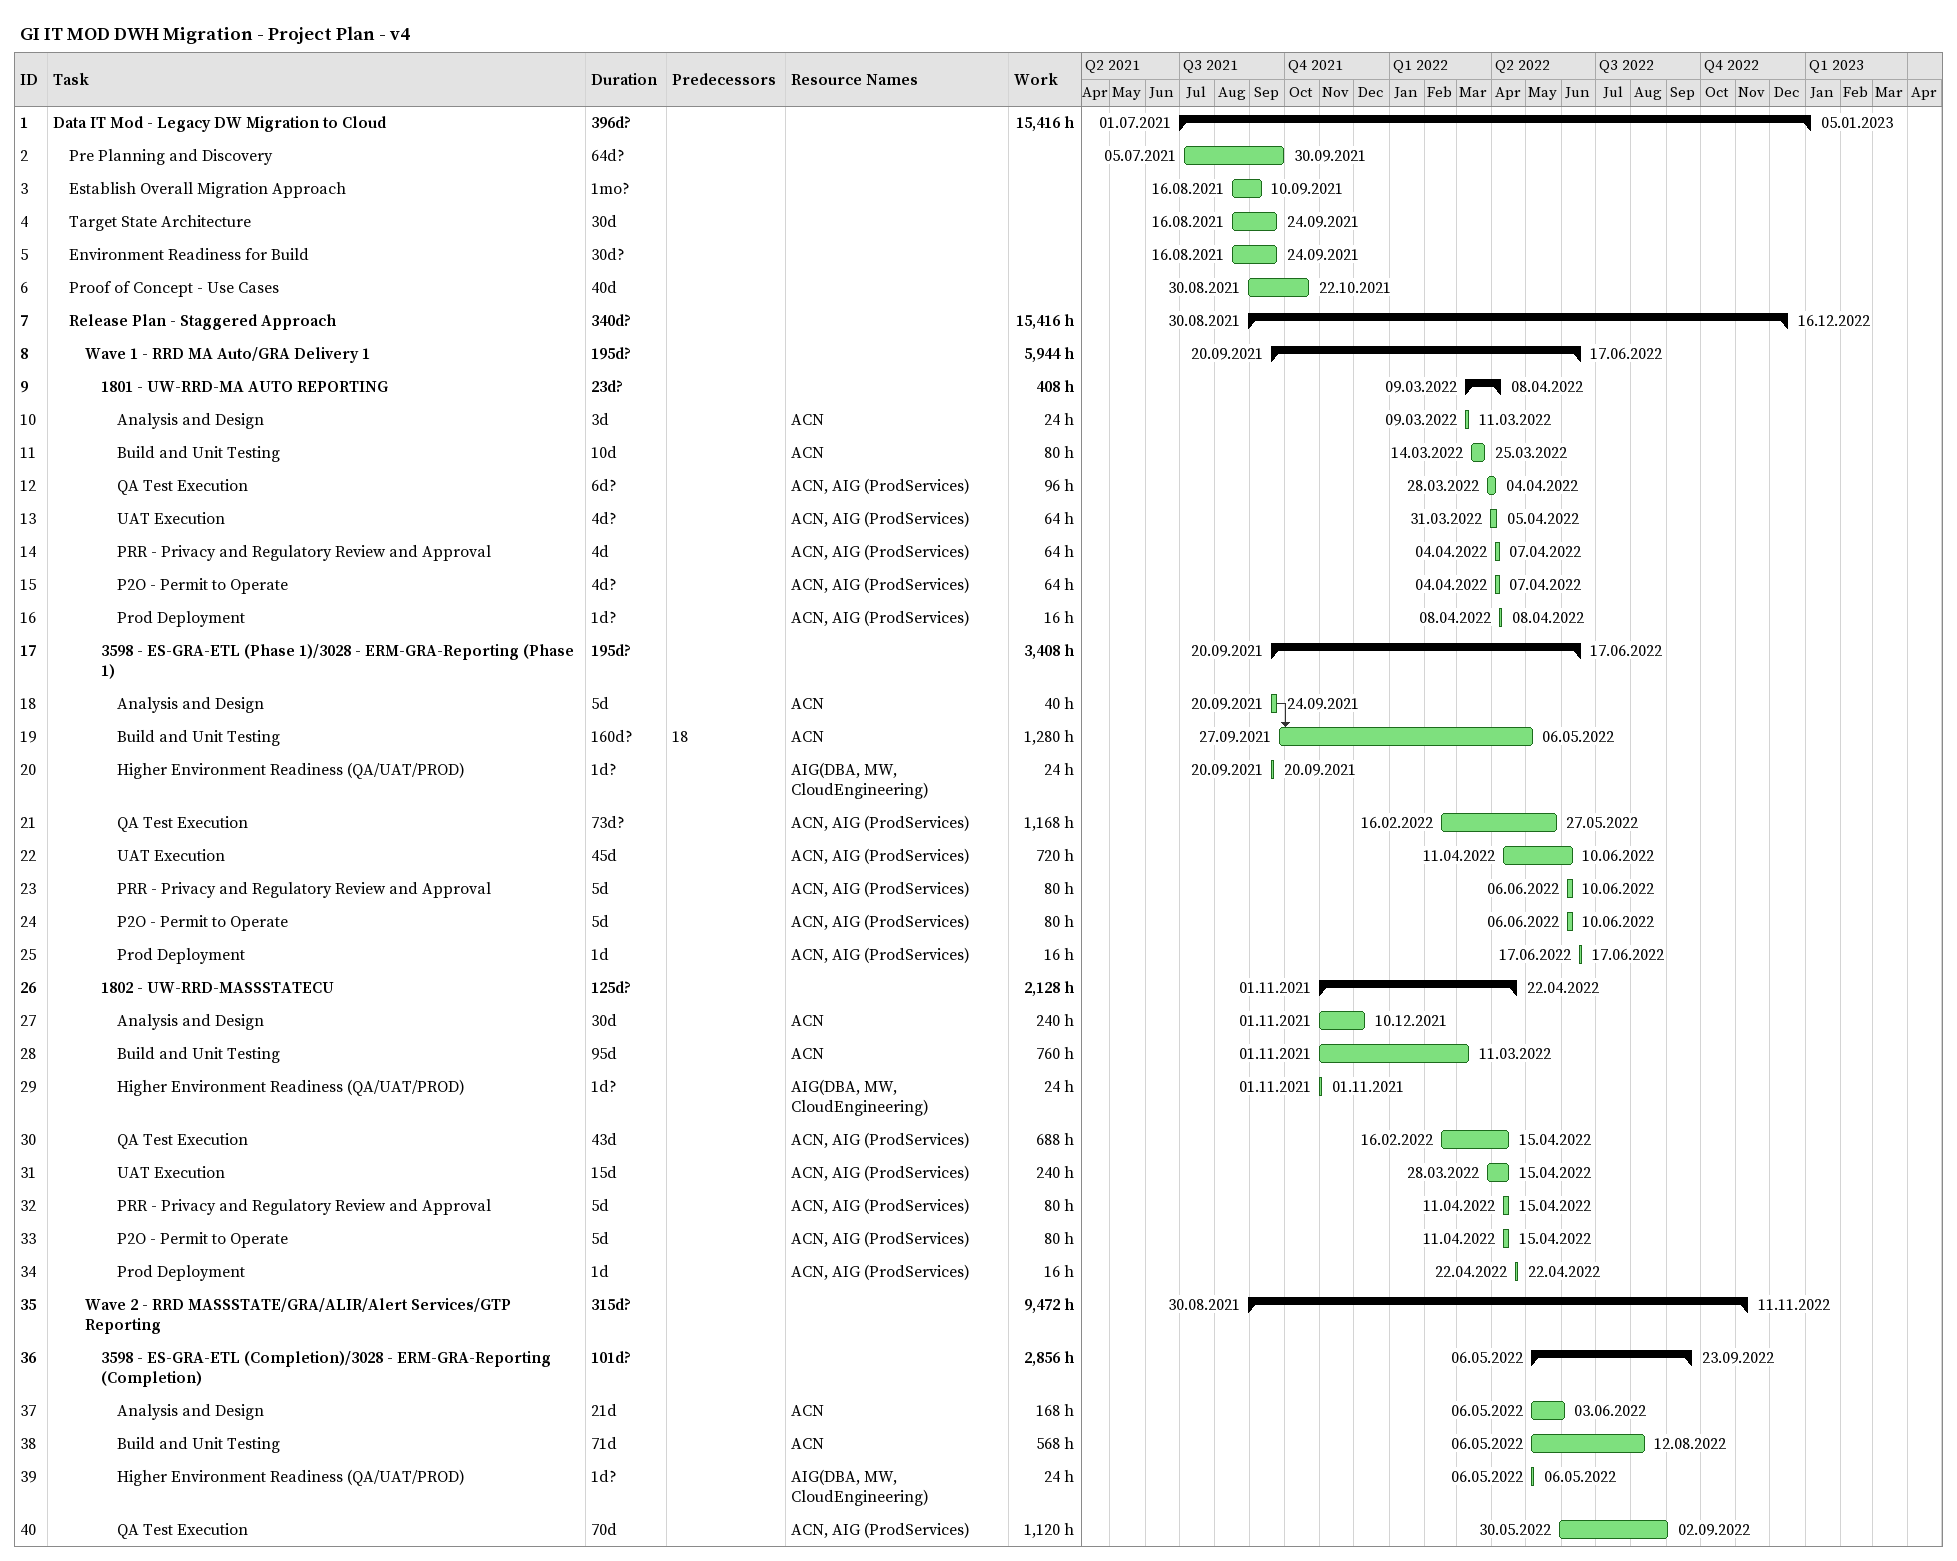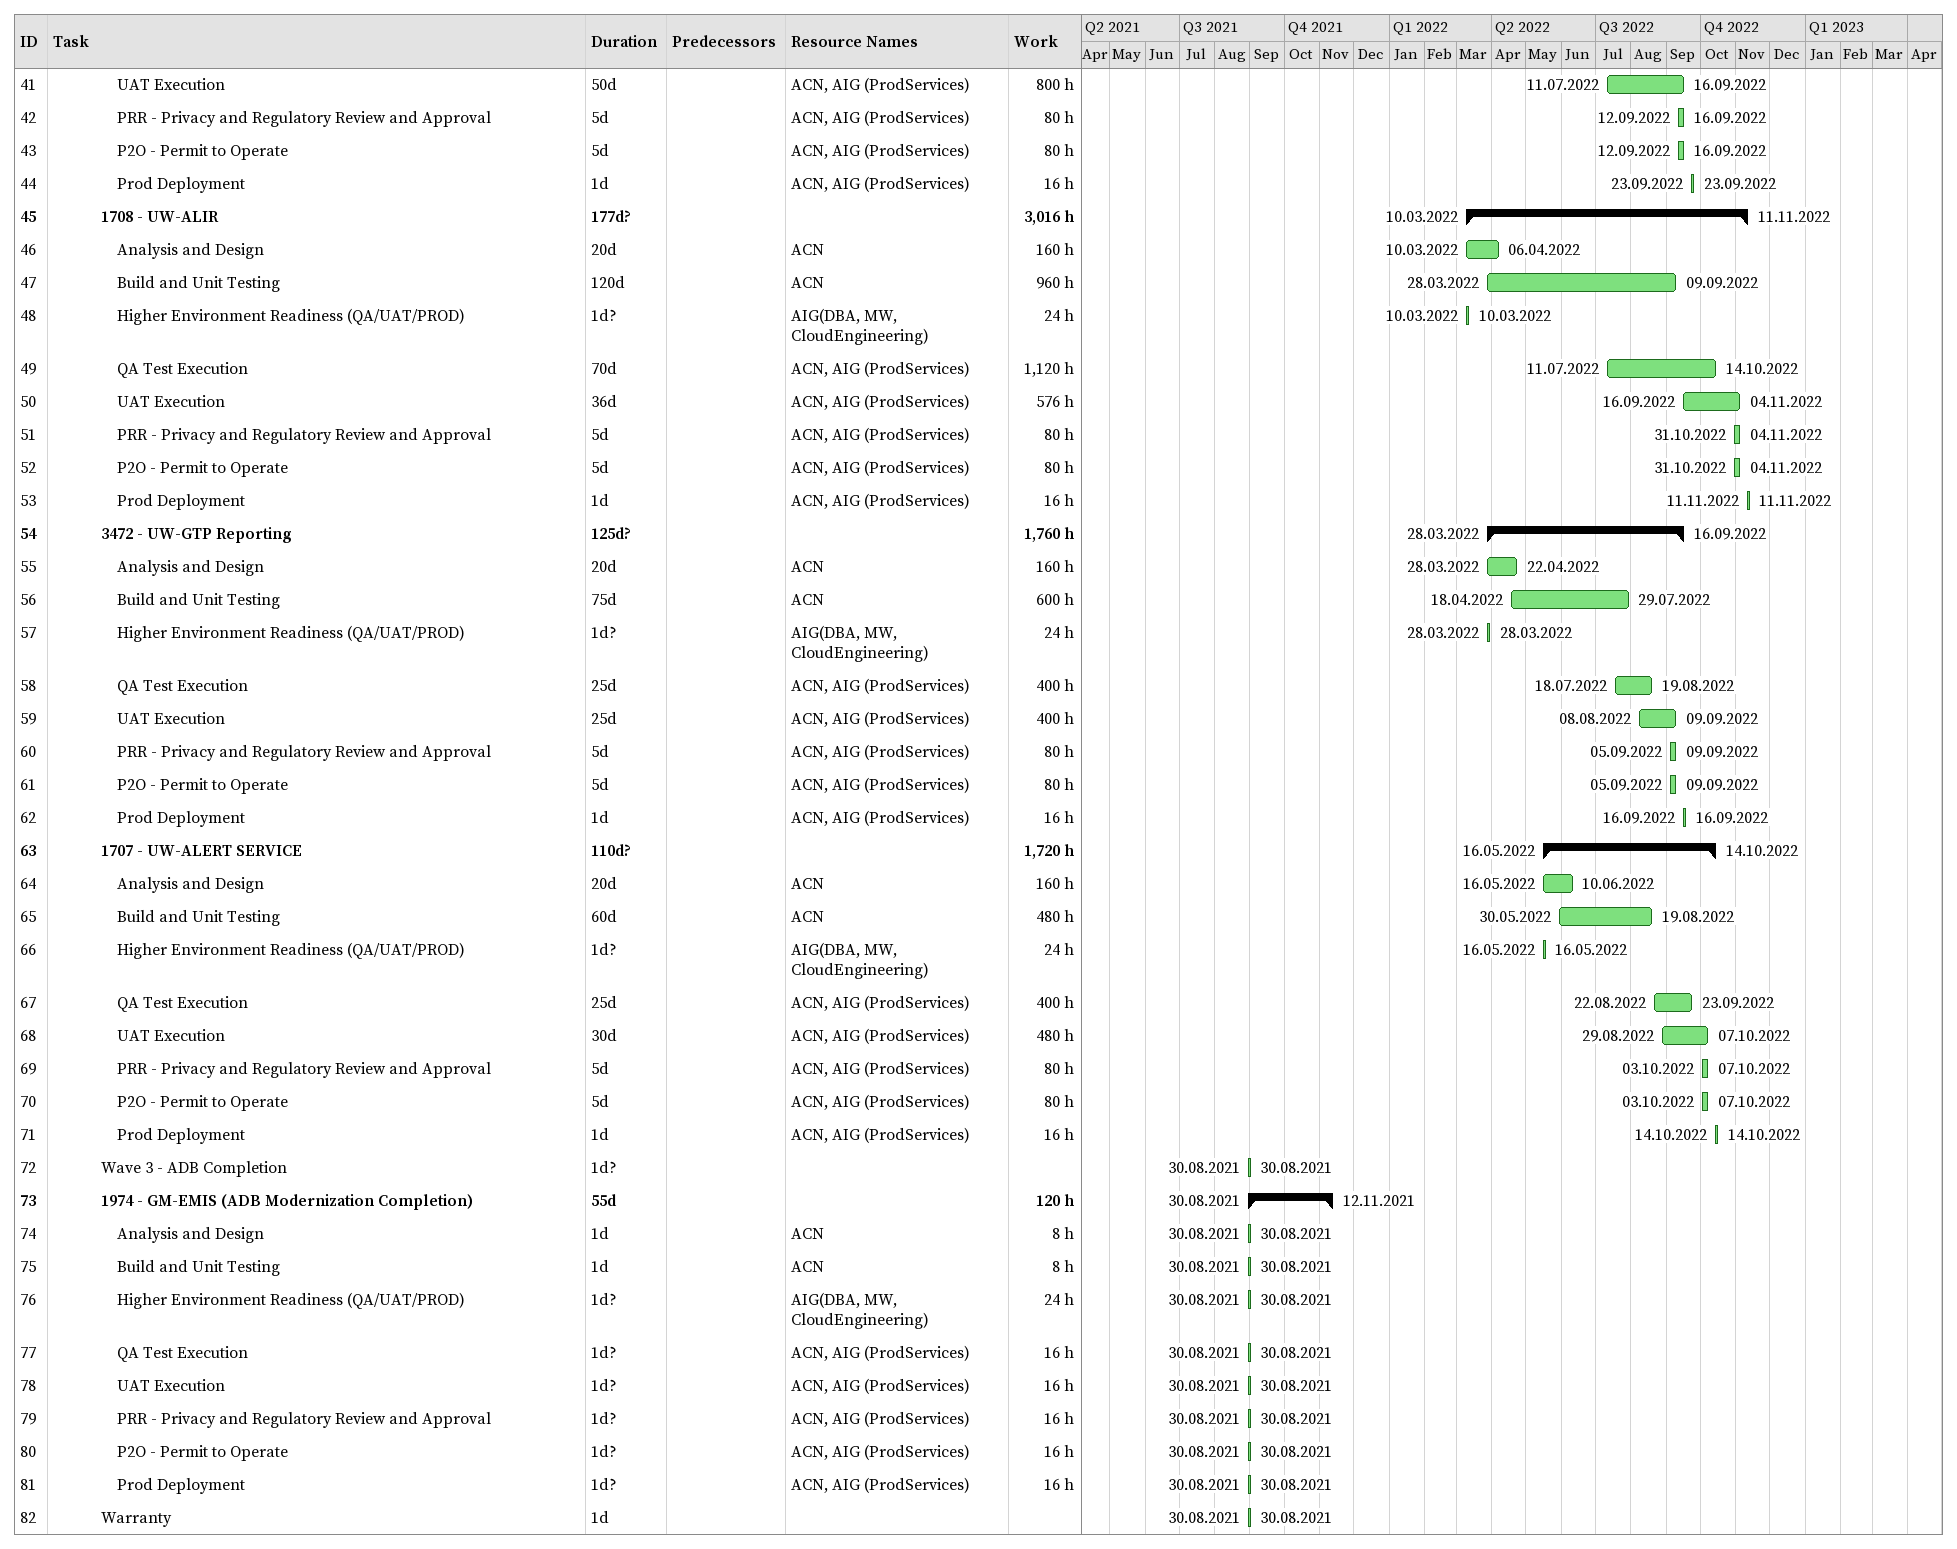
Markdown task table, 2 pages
GI IT MOD DWH Migration - Project Plan - v4

| ID | Level | Task | Duration | Start | Finish | Predecessors | Resources | Work (h) |
|---|---|---|---|---|---|---|---|---|
| 1 | 1 | **Data IT Mod - Legacy DW Migration to Cloud** | 396d? | 2021-07-01 | 2023-01-05 |  |  | 15416 |
| 2 | 2 | Pre Planning and Discovery | 64d? | 2021-07-05 | 2021-09-30 |  |  |  |
| 3 | 2 | Establish Overall Migration Approach | 1mo? | 2021-08-16 | 2021-09-10 |  |  |  |
| 4 | 2 | Target State Architecture | 30d | 2021-08-16 | 2021-09-24 |  |  |  |
| 5 | 2 | Environment Readiness for Build | 30d? | 2021-08-16 | 2021-09-24 |  |  |  |
| 6 | 2 | Proof of Concept - Use Cases | 40d | 2021-08-30 | 2021-10-22 |  |  |  |
| 7 | 2 | **Release Plan - Staggered Approach** | 340d? | 2021-08-30 | 2022-12-16 |  |  | 15416 |
| 8 | 3 | **Wave 1 - RRD MA Auto/GRA Delivery 1** | 195d? | 2021-09-20 | 2022-06-17 |  |  | 5944 |
| 9 | 4 | **1801 - UW-RRD-MA AUTO REPORTING** | 23d? | 2022-03-09 | 2022-04-08 |  |  | 408 |
| 10 | 5 | Analysis and Design | 3d | 2022-03-09 | 2022-03-11 |  | ACN | 24 |
| 11 | 5 | Build and Unit Testing | 10d | 2022-03-14 | 2022-03-25 |  | ACN | 80 |
| 12 | 5 | QA Test Execution | 6d? | 2022-03-28 | 2022-04-04 |  | ACN, AIG (ProdServices) | 96 |
| 13 | 5 | UAT Execution | 4d? | 2022-03-31 | 2022-04-05 |  | ACN, AIG (ProdServices) | 64 |
| 14 | 5 | PRR - Privacy and Regulatory Review and Approval | 4d | 2022-04-04 | 2022-04-07 |  | ACN, AIG (ProdServices) | 64 |
| 15 | 5 | P2O - Permit to Operate | 4d? | 2022-04-04 | 2022-04-07 |  | ACN, AIG (ProdServices) | 64 |
| 16 | 5 | Prod Deployment | 1d? | 2022-04-08 | 2022-04-08 |  | ACN, AIG (ProdServices) | 16 |
| 17 | 4 | **3598 - ES-GRA-ETL (Phase 1)/3028 - ERM-GRA-Reporting (Phase 1)** | 195d? | 2021-09-20 | 2022-06-17 |  |  | 3408 |
| 18 | 5 | Analysis and Design | 5d | 2021-09-20 | 2021-09-24 |  | ACN | 40 |
| 19 | 5 | Build and Unit Testing | 160d? | 2021-09-27 | 2022-05-06 | 18 | ACN | 1280 |
| 20 | 5 | Higher Environment Readiness (QA/UAT/PROD) | 1d? | 2021-09-20 | 2021-09-20 |  | AIG(DBA, MW, CloudEngineering) | 24 |
| 21 | 5 | QA Test Execution | 73d? | 2022-02-16 | 2022-05-27 |  | ACN, AIG (ProdServices) | 1168 |
| 22 | 5 | UAT Execution | 45d | 2022-04-11 | 2022-06-10 |  | ACN, AIG (ProdServices) | 720 |
| 23 | 5 | PRR - Privacy and Regulatory Review and Approval | 5d | 2022-06-06 | 2022-06-10 |  | ACN, AIG (ProdServices) | 80 |
| 24 | 5 | P2O - Permit to Operate | 5d | 2022-06-06 | 2022-06-10 |  | ACN, AIG (ProdServices) | 80 |
| 25 | 5 | Prod Deployment | 1d | 2022-06-17 | 2022-06-17 |  | ACN, AIG (ProdServices) | 16 |
| 26 | 4 | **1802 - UW-RRD-MASSSTATECU** | 125d? | 2021-11-01 | 2022-04-22 |  |  | 2128 |
| 27 | 5 | Analysis and Design | 30d | 2021-11-01 | 2021-12-10 |  | ACN | 240 |
| 28 | 5 | Build and Unit Testing | 95d | 2021-11-01 | 2022-03-11 |  | ACN | 760 |
| 29 | 5 | Higher Environment Readiness (QA/UAT/PROD) | 1d? | 2021-11-01 | 2021-11-01 |  | AIG(DBA, MW, CloudEngineering) | 24 |
| 30 | 5 | QA Test Execution | 43d | 2022-02-16 | 2022-04-15 |  | ACN, AIG (ProdServices) | 688 |
| 31 | 5 | UAT Execution | 15d | 2022-03-28 | 2022-04-15 |  | ACN, AIG (ProdServices) | 240 |
| 32 | 5 | PRR - Privacy and Regulatory Review and Approval | 5d | 2022-04-11 | 2022-04-15 |  | ACN, AIG (ProdServices) | 80 |
| 33 | 5 | P2O - Permit to Operate | 5d | 2022-04-11 | 2022-04-15 |  | ACN, AIG (ProdServices) | 80 |
| 34 | 5 | Prod Deployment | 1d | 2022-04-22 | 2022-04-22 |  | ACN, AIG (ProdServices) | 16 |
| 35 | 3 | **Wave 2 - RRD MASSSTATE/GRA/ALIR/Alert Services/GTP Reporting** | 315d? | 2021-08-30 | 2022-11-11 |  |  | 9472 |
| 36 | 4 | **3598 - ES-GRA-ETL (Completion)/3028 - ERM-GRA-Reporting (Completion)** | 101d? | 2022-05-06 | 2022-09-23 |  |  | 2856 |
| 37 | 5 | Analysis and Design | 21d | 2022-05-06 | 2022-06-03 |  | ACN | 168 |
| 38 | 5 | Build and Unit Testing | 71d | 2022-05-06 | 2022-08-12 |  | ACN | 568 |
| 39 | 5 | Higher Environment Readiness (QA/UAT/PROD) | 1d? | 2022-05-06 | 2022-05-06 |  | AIG(DBA, MW, CloudEngineering) | 24 |
| 40 | 5 | QA Test Execution | 70d | 2022-05-30 | 2022-09-02 |  | ACN, AIG (ProdServices) | 1120 |
| 41 | 5 | UAT Execution | 50d | 2022-07-11 | 2022-09-16 |  | ACN, AIG (ProdServices) | 800 |
| 42 | 5 | PRR - Privacy and Regulatory Review and Approval | 5d | 2022-09-12 | 2022-09-16 |  | ACN, AIG (ProdServices) | 80 |
| 43 | 5 | P2O - Permit to Operate | 5d | 2022-09-12 | 2022-09-16 |  | ACN, AIG (ProdServices) | 80 |
| 44 | 5 | Prod Deployment | 1d | 2022-09-23 | 2022-09-23 |  | ACN, AIG (ProdServices) | 16 |
| 45 | 4 | **1708 - UW-ALIR** | 177d? | 2022-03-10 | 2022-11-11 |  |  | 3016 |
| 46 | 5 | Analysis and Design | 20d | 2022-03-10 | 2022-04-06 |  | ACN | 160 |
| 47 | 5 | Build and Unit Testing | 120d | 2022-03-28 | 2022-09-09 |  | ACN | 960 |
| 48 | 5 | Higher Environment Readiness (QA/UAT/PROD) | 1d? | 2022-03-10 | 2022-03-10 |  | AIG(DBA, MW, CloudEngineering) | 24 |
| 49 | 5 | QA Test Execution | 70d | 2022-07-11 | 2022-10-14 |  | ACN, AIG (ProdServices) | 1120 |
| 50 | 5 | UAT Execution | 36d | 2022-09-16 | 2022-11-04 |  | ACN, AIG (ProdServices) | 576 |
| 51 | 5 | PRR - Privacy and Regulatory Review and Approval | 5d | 2022-10-31 | 2022-11-04 |  | ACN, AIG (ProdServices) | 80 |
| 52 | 5 | P2O - Permit to Operate | 5d | 2022-10-31 | 2022-11-04 |  | ACN, AIG (ProdServices) | 80 |
| 53 | 5 | Prod Deployment | 1d | 2022-11-11 | 2022-11-11 |  | ACN, AIG (ProdServices) | 16 |
| 54 | 4 | **3472 - UW-GTP Reporting** | 125d? | 2022-03-28 | 2022-09-16 |  |  | 1760 |
| 55 | 5 | Analysis and Design | 20d | 2022-03-28 | 2022-04-22 |  | ACN | 160 |
| 56 | 5 | Build and Unit Testing | 75d | 2022-04-18 | 2022-07-29 |  | ACN | 600 |
| 57 | 5 | Higher Environment Readiness (QA/UAT/PROD) | 1d? | 2022-03-28 | 2022-03-28 |  | AIG(DBA, MW, CloudEngineering) | 24 |
| 58 | 5 | QA Test Execution | 25d | 2022-07-18 | 2022-08-19 |  | ACN, AIG (ProdServices) | 400 |
| 59 | 5 | UAT Execution | 25d | 2022-08-08 | 2022-09-09 |  | ACN, AIG (ProdServices) | 400 |
| 60 | 5 | PRR - Privacy and Regulatory Review and Approval | 5d | 2022-09-05 | 2022-09-09 |  | ACN, AIG (ProdServices) | 80 |
| 61 | 5 | P2O - Permit to Operate | 5d | 2022-09-05 | 2022-09-09 |  | ACN, AIG (ProdServices) | 80 |
| 62 | 5 | Prod Deployment | 1d | 2022-09-16 | 2022-09-16 |  | ACN, AIG (ProdServices) | 16 |
| 63 | 4 | **1707 - UW-ALERT SERVICE** | 110d? | 2022-05-16 | 2022-10-14 |  |  | 1720 |
| 64 | 5 | Analysis and Design | 20d | 2022-05-16 | 2022-06-10 |  | ACN | 160 |
| 65 | 5 | Build and Unit Testing | 60d | 2022-05-30 | 2022-08-19 |  | ACN | 480 |
| 66 | 5 | Higher Environment Readiness (QA/UAT/PROD) | 1d? | 2022-05-16 | 2022-05-16 |  | AIG(DBA, MW, CloudEngineering) | 24 |
| 67 | 5 | QA Test Execution | 25d | 2022-08-22 | 2022-09-23 |  | ACN, AIG (ProdServices) | 400 |
| 68 | 5 | UAT Execution | 30d | 2022-08-29 | 2022-10-07 |  | ACN, AIG (ProdServices) | 480 |
| 69 | 5 | PRR - Privacy and Regulatory Review and Approval | 5d | 2022-10-03 | 2022-10-07 |  | ACN, AIG (ProdServices) | 80 |
| 70 | 5 | P2O - Permit to Operate | 5d | 2022-10-03 | 2022-10-07 |  | ACN, AIG (ProdServices) | 80 |
| 71 | 5 | Prod Deployment | 1d | 2022-10-14 | 2022-10-14 |  | ACN, AIG (ProdServices) | 16 |
| 72 | 4 | Wave 3 - ADB Completion | 1d? | 2021-08-30 | 2021-08-30 |  |  |  |
| 73 | 4 | **1974 - GM-EMIS (ADB Modernization Completion)** | 55d | 2021-08-30 | 2021-11-12 |  |  | 120 |
| 74 | 5 | Analysis and Design | 1d | 2021-08-30 | 2021-08-30 |  | ACN | 8 |
| 75 | 5 | Build and Unit Testing | 1d | 2021-08-30 | 2021-08-30 |  | ACN | 8 |
| 76 | 5 | Higher Environment Readiness (QA/UAT/PROD) | 1d? | 2021-08-30 | 2021-08-30 |  | AIG(DBA, MW, CloudEngineering) | 24 |
| 77 | 5 | QA Test Execution | 1d? | 2021-08-30 | 2021-08-30 |  | ACN, AIG (ProdServices) | 16 |
| 78 | 5 | UAT Execution | 1d? | 2021-08-30 | 2021-08-30 |  | ACN, AIG (ProdServices) | 16 |
| 79 | 5 | PRR - Privacy and Regulatory Review and Approval | 1d? | 2021-08-30 | 2021-08-30 |  | ACN, AIG (ProdServices) | 16 |
| 80 | 5 | P2O - Permit to Operate | 1d? | 2021-08-30 | 2021-08-30 |  | ACN, AIG (ProdServices) | 16 |
| 81 | 5 | Prod Deployment | 1d? | 2021-08-30 | 2021-08-30 |  | ACN, AIG (ProdServices) | 16 |
| 82 | 4 | Warranty | 1d | 2021-08-30 | 2021-08-30 |  |  |  |
